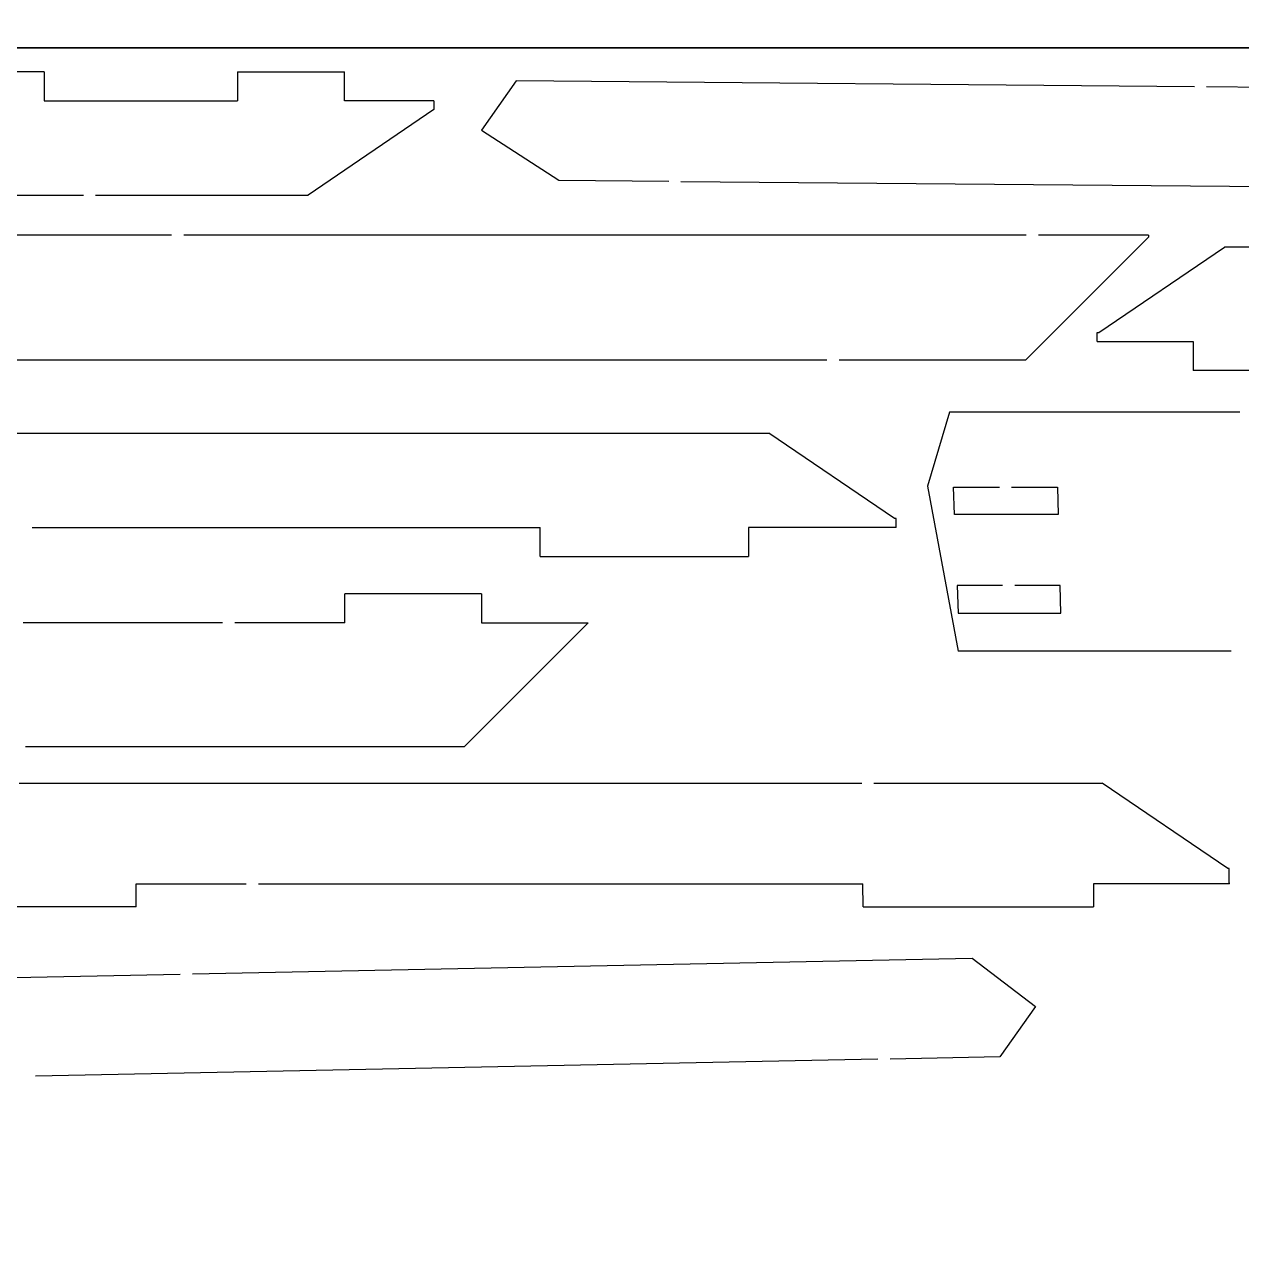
# Model space of a CAD drawing. Extents: x -513 to 387, y 75 to 375.
# Drawn here: x -282.4 to -182.7, y 177.4 to 277.2 of the extents above; entities that cross this region are included whole.
import ezdxf

# ---------------------------------------------------------------- set-up
doc = ezdxf.new("R2010")
doc.units = 0
doc.layers.get('0').update_dxf_attribs({"linetype": 'CONTINUOUS'})
doc.layers.add('CADRE', color=1, linetype='CONTINUOUS')

msp = doc.modelspace()

# ---------------------------------------------------------------- linework, layer by layer
for p, q in [((-280.799, 273.295), (-289.565, 273.295)), ((-280.799, 273.295), (-280.799, 270.914)), ((-264.965, 273.295), (-264.965, 270.914)), ((-264.965, 273.295), (-256.198, 273.295)), ((-256.198, 270.914), (-256.198, 273.295)), ((-242.149, 272.553), (-244.983, 268.501)), ((-186.589, 272.059), (-242.149, 272.553)), ((-176.589, 271.97), (-185.589, 272.05)), ((-280.799, 270.914), (-264.965, 270.914)), ((-248.887, 270.914), (-256.198, 270.914)), ((-248.894, 270.203), (-259.178, 263.175)), ((-244.983, 268.501), (-238.647, 264.402)), ((-238.647, 264.402), (-229.647, 264.322)), ((-228.647, 264.313), (-173.998, 263.827)), ((-286.585, 263.175), (-277.585, 263.175)), ((-276.585, 263.175), (-259.178, 263.175)), ((-270.36, 259.914), (-305.718, 259.914)), ((-200.36, 259.914), (-269.36, 259.914)), ((-200.395, 249.703), (-190.36, 259.739)), ((-190.36, 259.914), (-199.36, 259.914)), ((-190.36, 259.914), (-190.36, 259.739)), ((-194.407, 251.938), (-184.135, 258.938)), ((-159.896, 258.938), (-184.135, 258.938)), ((-194.55, 251.938), (-194.407, 251.938)), ((-194.561, 251.2), (-186.685, 251.2)), ((-186.685, 251.2), (-186.685, 248.818)), ((-285.683, 249.703), (-216.683, 249.703)), ((-215.683, 249.703), (-200.395, 249.703)), ((-176.973, 248.818), (-186.685, 248.818)), ((-206.642, 245.4), (-208.441, 239.343)), ((-182.87, 245.4), (-206.642, 245.4)), ((-300.492, 243.706), (-221.45, 243.706)), ((-211.151, 236.706), (-221.45, 243.706)), ((-208.441, 239.343), (-205.943, 225.838)), ((-206.236, 237.019), (-206.318, 239.28)), ((-206.318, 239.28), (-202.555, 239.28)), ((-201.555, 239.28), (-197.792, 239.28)), ((-197.792, 239.28), (-197.736, 237.019)), ((-211.021, 236.706), (-211.151, 236.706)), ((-197.736, 237.019), (-206.236, 237.019)), ((-281.776, 235.967), (-240.166, 235.967)), ((-240.166, 233.586), (-240.166, 235.967)), ((-211.008, 235.967), (-223.113, 235.967)), ((-223.113, 235.967), (-223.113, 233.586)), ((-240.166, 233.586), (-223.113, 233.586)), ((-244.98, 230.544), (-256.179, 230.544)), ((-256.179, 228.163), (-256.179, 230.544)), ((-244.98, 230.544), (-244.98, 228.163)), ((-202.309, 231.219), (-206.025, 231.219)), ((-206.025, 231.219), (-205.943, 228.958)), ((-197.592, 231.219), (-201.309, 231.219)), ((-197.536, 228.958), (-197.592, 231.219)), ((-205.943, 228.958), (-197.536, 228.958)), ((-266.179, 228.163), (-282.511, 228.163)), ((-256.179, 228.163), (-265.179, 228.163)), ((-246.356, 218.043), (-236.236, 228.163)), ((-244.98, 228.163), (-236.236, 228.163)), ((-183.569, 225.838), (-205.943, 225.838)), ((-282.334, 218.043), (-246.356, 218.043)), ((-282.836, 215.026), (-213.836, 215.026)), ((-212.836, 215.026), (-194.152, 215.026)), ((-183.844, 208.026), (-194.152, 215.026)), ((-183.754, 208.026), (-183.844, 208.026)), ((-273.261, 204.906), (-273.25, 206.778)), ((-273.25, 206.778), (-264.25, 206.778)), ((-263.25, 206.778), (-213.738, 206.778)), ((-213.727, 204.906), (-213.738, 206.778)), ((-183.726, 206.778), (-194.855, 206.778)), ((-194.855, 206.778), (-194.839, 204.906)), ((-273.261, 204.906), (-292.149, 204.906)), ((-213.727, 204.906), (-194.839, 204.906)), ((-268.651, 199.406), (-204.782, 200.692)), ((-204.782, 200.692), (-199.601, 196.747)), ((-338.637, 197.996), (-269.651, 199.386)), ((-199.601, 196.747), (-202.517, 192.616)), ((-202.517, 192.616), (-211.515, 192.435)), ((-212.515, 192.415), (-281.501, 191.025))]:
    msp.add_line(p, q)
for points in [[(-248.887, 270.914, 0), (-248.887, 270.911, 0), (-248.887, 270.909, 0), (-248.887, 270.907, 0), (-248.887, 270.905, 0), (-248.887, 270.903, 0), (-248.887, 270.9, 0), (-248.887, 270.898, 0), (-248.887, 270.896, 0), (-248.887, 270.894, 0), (-248.887, 270.891, 0), (-248.887, 270.889, 0), (-248.887, 270.887, 0), (-248.887, 270.885, 0), (-248.887, 270.883, 0), (-248.887, 270.88, 0), (-248.887, 270.878, 0), (-248.887, 270.876, 0), (-248.887, 270.874, 0), (-248.887, 270.871, 0), (-248.887, 270.869, 0), (-248.887, 270.867, 0), (-248.887, 270.865, 0), (-248.887, 270.862, 0), (-248.887, 270.86, 0), (-248.887, 270.858, 0), (-248.888, 270.856, 0), (-248.888, 270.854, 0), (-248.888, 270.851, 0), (-248.888, 270.849, 0), (-248.888, 270.847, 0), (-248.888, 270.845, 0), (-248.888, 270.842, 0), (-248.888, 270.84, 0), (-248.888, 270.838, 0), (-248.888, 270.836, 0), (-248.888, 270.833, 0), (-248.888, 270.831, 0), (-248.888, 270.829, 0), (-248.888, 270.827, 0), (-248.888, 270.825, 0), (-248.888, 270.822, 0), (-248.888, 270.82, 0), (-248.888, 270.818, 0), (-248.888, 270.816, 0), (-248.888, 270.813, 0), (-248.888, 270.811, 0), (-248.888, 270.809, 0), (-248.888, 270.807, 0), (-248.888, 270.805, 0), (-248.888, 270.802, 0), (-248.888, 270.8, 0), (-248.888, 270.798, 0), (-248.888, 270.796, 0), (-248.888, 270.793, 0), (-248.888, 270.791, 0), (-248.888, 270.789, 0), (-248.888, 270.787, 0), (-248.888, 270.784, 0), (-248.888, 270.782, 0), (-248.888, 270.78, 0), (-248.888, 270.778, 0), (-248.888, 270.776, 0), (-248.888, 270.773, 0), (-248.888, 270.771, 0), (-248.888, 270.769, 0), (-248.888, 270.767, 0), (-248.888, 270.764, 0), (-248.888, 270.762, 0), (-248.888, 270.76, 0), (-248.888, 270.758, 0), (-248.888, 270.755, 0), (-248.888, 270.753, 0), (-248.888, 270.751, 0), (-248.888, 270.749, 0), (-248.888, 270.747, 0), (-248.889, 270.744, 0), (-248.889, 270.742, 0), (-248.889, 270.74, 0), (-248.889, 270.738, 0), (-248.889, 270.735, 0), (-248.889, 270.733, 0), (-248.889, 270.731, 0), (-248.889, 270.729, 0), (-248.889, 270.727, 0), (-248.889, 270.724, 0), (-248.889, 270.722, 0), (-248.889, 270.72, 0), (-248.889, 270.718, 0), (-248.889, 270.715, 0), (-248.889, 270.713, 0), (-248.889, 270.711, 0), (-248.889, 270.709, 0), (-248.889, 270.706, 0), (-248.889, 270.704, 0), (-248.889, 270.702, 0), (-248.889, 270.7, 0), (-248.889, 270.698, 0), (-248.889, 270.695, 0), (-248.889, 270.693, 0), (-248.889, 270.691, 0), (-248.889, 270.689, 0), (-248.889, 270.686, 0), (-248.889, 270.684, 0), (-248.889, 270.682, 0), (-248.889, 270.68, 0), (-248.889, 270.678, 0), (-248.889, 270.675, 0), (-248.889, 270.673, 0), (-248.889, 270.671, 0), (-248.889, 270.669, 0), (-248.889, 270.666, 0), (-248.889, 270.664, 0), (-248.889, 270.662, 0), (-248.889, 270.66, 0), (-248.889, 270.657, 0), (-248.889, 270.655, 0), (-248.889, 270.653, 0), (-248.889, 270.651, 0), (-248.889, 270.649, 0), (-248.889, 270.646, 0), (-248.889, 270.644, 0), (-248.889, 270.642, 0), (-248.89, 270.64, 0), (-248.89, 270.637, 0), (-248.89, 270.635, 0), (-248.89, 270.633, 0), (-248.89, 270.631, 0), (-248.89, 270.628, 0), (-248.89, 270.626, 0), (-248.89, 270.624, 0), (-248.89, 270.622, 0), (-248.89, 270.62, 0), (-248.89, 270.617, 0), (-248.89, 270.615, 0), (-248.89, 270.613, 0), (-248.89, 270.611, 0), (-248.89, 270.608, 0), (-248.89, 270.606, 0), (-248.89, 270.604, 0), (-248.89, 270.602, 0), (-248.89, 270.6, 0), (-248.89, 270.597, 0), (-248.89, 270.595, 0), (-248.89, 270.593, 0), (-248.89, 270.591, 0), (-248.89, 270.588, 0), (-248.89, 270.586, 0), (-248.89, 270.584, 0), (-248.89, 270.582, 0), (-248.89, 270.579, 0), (-248.89, 270.577, 0), (-248.89, 270.575, 0), (-248.89, 270.573, 0), (-248.89, 270.571, 0), (-248.89, 270.568, 0), (-248.89, 270.566, 0), (-248.89, 270.564, 0), (-248.89, 270.562, 0), (-248.89, 270.559, 0), (-248.89, 270.557, 0), (-248.89, 270.555, 0), (-248.89, 270.553, 0), (-248.89, 270.551, 0), (-248.89, 270.548, 0), (-248.89, 270.546, 0), (-248.89, 270.544, 0), (-248.891, 270.542, 0), (-248.891, 270.539, 0), (-248.891, 270.537, 0), (-248.891, 270.535, 0), (-248.891, 270.533, 0), (-248.891, 270.53, 0), (-248.891, 270.528, 0), (-248.891, 270.526, 0), (-248.891, 270.524, 0), (-248.891, 270.522, 0), (-248.891, 270.519, 0), (-248.891, 270.517, 0), (-248.891, 270.515, 0), (-248.891, 270.513, 0), (-248.891, 270.51, 0), (-248.891, 270.508, 0), (-248.891, 270.506, 0), (-248.891, 270.504, 0), (-248.891, 270.501, 0), (-248.891, 270.499, 0), (-248.891, 270.497, 0), (-248.891, 270.495, 0), (-248.891, 270.493, 0), (-248.891, 270.49, 0), (-248.891, 270.488, 0), (-248.891, 270.486, 0), (-248.891, 270.484, 0), (-248.891, 270.481, 0), (-248.891, 270.479, 0), (-248.891, 270.477, 0), (-248.891, 270.475, 0), (-248.891, 270.473, 0), (-248.891, 270.47, 0), (-248.891, 270.468, 0), (-248.891, 270.466, 0), (-248.891, 270.464, 0), (-248.891, 270.461, 0), (-248.891, 270.459, 0), (-248.891, 270.457, 0), (-248.891, 270.455, 0), (-248.891, 270.452, 0), (-248.892, 270.45, 0), (-248.892, 270.448, 0), (-248.892, 270.446, 0), (-248.892, 270.444, 0), (-248.892, 270.441, 0), (-248.892, 270.439, 0), (-248.892, 270.437, 0), (-248.892, 270.435, 0), (-248.892, 270.432, 0), (-248.892, 270.43, 0), (-248.892, 270.428, 0), (-248.892, 270.426, 0), (-248.892, 270.424, 0), (-248.892, 270.421, 0), (-248.892, 270.419, 0), (-248.892, 270.417, 0), (-248.892, 270.415, 0), (-248.892, 270.412, 0), (-248.892, 270.41, 0), (-248.892, 270.408, 0), (-248.892, 270.406, 0), (-248.892, 270.403, 0), (-248.892, 270.401, 0), (-248.892, 270.399, 0), (-248.892, 270.397, 0), (-248.892, 270.395, 0), (-248.892, 270.392, 0), (-248.892, 270.39, 0), (-248.892, 270.388, 0), (-248.892, 270.386, 0), (-248.892, 270.383, 0), (-248.892, 270.381, 0), (-248.892, 270.379, 0), (-248.892, 270.377, 0), (-248.892, 270.375, 0), (-248.892, 270.372, 0), (-248.892, 270.37, 0), (-248.892, 270.368, 0), (-248.892, 270.366, 0), (-248.892, 270.363, 0), (-248.893, 270.361, 0), (-248.893, 270.359, 0), (-248.893, 270.357, 0), (-248.893, 270.354, 0), (-248.893, 270.352, 0), (-248.893, 270.35, 0), (-248.893, 270.348, 0), (-248.893, 270.346, 0), (-248.893, 270.343, 0), (-248.893, 270.341, 0), (-248.893, 270.339, 0), (-248.893, 270.337, 0), (-248.893, 270.334, 0), (-248.893, 270.332, 0), (-248.893, 270.33, 0), (-248.893, 270.328, 0), (-248.893, 270.326, 0), (-248.893, 270.323, 0), (-248.893, 270.321, 0), (-248.893, 270.319, 0), (-248.893, 270.317, 0), (-248.893, 270.314, 0), (-248.893, 270.312, 0), (-248.893, 270.31, 0), (-248.893, 270.308, 0), (-248.893, 270.305, 0), (-248.893, 270.303, 0), (-248.893, 270.301, 0), (-248.893, 270.299, 0), (-248.893, 270.297, 0), (-248.893, 270.294, 0), (-248.893, 270.292, 0), (-248.893, 270.29, 0), (-248.893, 270.288, 0), (-248.893, 270.285, 0), (-248.893, 270.283, 0), (-248.893, 270.281, 0), (-248.894, 270.279, 0), (-248.894, 270.276, 0), (-248.894, 270.274, 0), (-248.894, 270.272, 0), (-248.894, 270.27, 0), (-248.894, 270.268, 0), (-248.894, 270.265, 0), (-248.894, 270.263, 0), (-248.894, 270.261, 0), (-248.894, 270.259, 0), (-248.894, 270.256, 0), (-248.894, 270.254, 0), (-248.894, 270.252, 0), (-248.894, 270.25, 0), (-248.894, 270.248, 0), (-248.894, 270.245, 0), (-248.894, 270.243, 0), (-248.894, 270.241, 0), (-248.894, 270.239, 0), (-248.894, 270.236, 0), (-248.894, 270.234, 0), (-248.894, 270.232, 0), (-248.894, 270.23, 0), (-248.894, 270.227, 0), (-248.894, 270.225, 0), (-248.894, 270.223, 0), (-248.894, 270.221, 0), (-248.894, 270.219, 0), (-248.894, 270.216, 0), (-248.894, 270.214, 0), (-248.894, 270.212, 0), (-248.894, 270.21, 0), (-248.894, 270.207, 0), (-248.894, 270.205, 0), (-248.894, 270.203, 0)], [(-194.561, 251.2, 0), (-194.561, 251.202, 0), (-194.561, 251.204, 0), (-194.56, 251.207, 0), (-194.56, 251.209, 0), (-194.56, 251.211, 0), (-194.56, 251.213, 0), (-194.56, 251.216, 0), (-194.56, 251.218, 0), (-194.56, 251.22, 0), (-194.56, 251.223, 0), (-194.56, 251.225, 0), (-194.56, 251.227, 0), (-194.56, 251.23, 0), (-194.56, 251.232, 0), (-194.56, 251.234, 0), (-194.56, 251.237, 0), (-194.56, 251.239, 0), (-194.56, 251.241, 0), (-194.56, 251.244, 0), (-194.56, 251.246, 0), (-194.56, 251.248, 0), (-194.56, 251.251, 0), (-194.56, 251.253, 0), (-194.56, 251.255, 0), (-194.56, 251.257, 0), (-194.56, 251.26, 0), (-194.56, 251.262, 0), (-194.56, 251.264, 0), (-194.56, 251.267, 0), (-194.56, 251.269, 0), (-194.56, 251.271, 0), (-194.56, 251.274, 0), (-194.56, 251.276, 0), (-194.56, 251.278, 0), (-194.56, 251.281, 0), (-194.56, 251.283, 0), (-194.56, 251.285, 0), (-194.56, 251.288, 0), (-194.56, 251.29, 0), (-194.559, 251.292, 0), (-194.559, 251.295, 0), (-194.559, 251.297, 0), (-194.559, 251.299, 0), (-194.559, 251.301, 0), (-194.559, 251.304, 0), (-194.559, 251.306, 0), (-194.559, 251.308, 0), (-194.559, 251.311, 0), (-194.559, 251.313, 0), (-194.559, 251.315, 0), (-194.559, 251.318, 0), (-194.559, 251.32, 0), (-194.559, 251.322, 0), (-194.559, 251.325, 0), (-194.559, 251.327, 0), (-194.559, 251.329, 0), (-194.559, 251.332, 0), (-194.559, 251.334, 0), (-194.559, 251.336, 0), (-194.559, 251.339, 0), (-194.559, 251.341, 0), (-194.559, 251.343, 0), (-194.559, 251.345, 0), (-194.559, 251.348, 0), (-194.559, 251.35, 0), (-194.559, 251.352, 0), (-194.559, 251.355, 0), (-194.559, 251.357, 0), (-194.559, 251.359, 0), (-194.559, 251.362, 0), (-194.559, 251.364, 0), (-194.559, 251.366, 0), (-194.559, 251.369, 0), (-194.559, 251.371, 0), (-194.559, 251.373, 0), (-194.558, 251.376, 0), (-194.558, 251.378, 0), (-194.558, 251.38, 0), (-194.558, 251.383, 0), (-194.558, 251.385, 0), (-194.558, 251.387, 0), (-194.558, 251.39, 0), (-194.558, 251.392, 0), (-194.558, 251.394, 0), (-194.558, 251.396, 0), (-194.558, 251.399, 0), (-194.558, 251.401, 0), (-194.558, 251.403, 0), (-194.558, 251.406, 0), (-194.558, 251.408, 0), (-194.558, 251.41, 0), (-194.558, 251.413, 0), (-194.558, 251.415, 0), (-194.558, 251.417, 0), (-194.558, 251.42, 0), (-194.558, 251.422, 0), (-194.558, 251.424, 0), (-194.558, 251.427, 0), (-194.558, 251.429, 0), (-194.558, 251.431, 0), (-194.558, 251.434, 0), (-194.558, 251.436, 0), (-194.558, 251.438, 0), (-194.558, 251.44, 0), (-194.558, 251.443, 0), (-194.558, 251.445, 0), (-194.558, 251.447, 0), (-194.558, 251.45, 0), (-194.558, 251.452, 0), (-194.557, 251.454, 0), (-194.557, 251.457, 0), (-194.557, 251.459, 0), (-194.557, 251.461, 0), (-194.557, 251.464, 0), (-194.557, 251.466, 0), (-194.557, 251.468, 0), (-194.557, 251.471, 0), (-194.557, 251.473, 0), (-194.557, 251.475, 0), (-194.557, 251.478, 0), (-194.557, 251.48, 0), (-194.557, 251.482, 0), (-194.557, 251.484, 0), (-194.557, 251.487, 0), (-194.557, 251.489, 0), (-194.557, 251.491, 0), (-194.557, 251.494, 0), (-194.557, 251.496, 0), (-194.557, 251.498, 0), (-194.557, 251.501, 0), (-194.557, 251.503, 0), (-194.557, 251.505, 0), (-194.557, 251.508, 0), (-194.557, 251.51, 0), (-194.557, 251.512, 0), (-194.557, 251.515, 0), (-194.557, 251.517, 0), (-194.557, 251.519, 0), (-194.557, 251.522, 0), (-194.557, 251.524, 0), (-194.557, 251.526, 0), (-194.557, 251.528, 0), (-194.556, 251.531, 0), (-194.556, 251.533, 0), (-194.556, 251.535, 0), (-194.556, 251.538, 0), (-194.556, 251.54, 0), (-194.556, 251.542, 0), (-194.556, 251.545, 0), (-194.556, 251.547, 0), (-194.556, 251.549, 0), (-194.556, 251.552, 0), (-194.556, 251.554, 0), (-194.556, 251.556, 0), (-194.556, 251.559, 0), (-194.556, 251.561, 0), (-194.556, 251.563, 0), (-194.556, 251.566, 0), (-194.556, 251.568, 0), (-194.556, 251.57, 0), (-194.556, 251.572, 0), (-194.556, 251.575, 0), (-194.556, 251.577, 0), (-194.556, 251.579, 0), (-194.556, 251.582, 0), (-194.556, 251.584, 0), (-194.556, 251.586, 0), (-194.556, 251.589, 0), (-194.556, 251.591, 0), (-194.556, 251.593, 0), (-194.556, 251.596, 0), (-194.556, 251.598, 0), (-194.556, 251.6, 0), (-194.555, 251.603, 0), (-194.555, 251.605, 0), (-194.555, 251.607, 0), (-194.555, 251.61, 0), (-194.555, 251.612, 0), (-194.555, 251.614, 0), (-194.555, 251.616, 0), (-194.555, 251.619, 0), (-194.555, 251.621, 0), (-194.555, 251.623, 0), (-194.555, 251.626, 0), (-194.555, 251.628, 0), (-194.555, 251.63, 0), (-194.555, 251.633, 0), (-194.555, 251.635, 0), (-194.555, 251.637, 0), (-194.555, 251.64, 0), (-194.555, 251.642, 0), (-194.555, 251.644, 0), (-194.555, 251.647, 0), (-194.555, 251.649, 0), (-194.555, 251.651, 0), (-194.555, 251.654, 0), (-194.555, 251.656, 0), (-194.555, 251.658, 0), (-194.555, 251.66, 0), (-194.555, 251.663, 0), (-194.555, 251.665, 0), (-194.555, 251.667, 0), (-194.555, 251.67, 0), (-194.555, 251.672, 0), (-194.554, 251.674, 0), (-194.554, 251.677, 0), (-194.554, 251.679, 0), (-194.554, 251.681, 0), (-194.554, 251.684, 0), (-194.554, 251.686, 0), (-194.554, 251.688, 0), (-194.554, 251.691, 0), (-194.554, 251.693, 0), (-194.554, 251.695, 0), (-194.554, 251.698, 0), (-194.554, 251.7, 0), (-194.554, 251.702, 0), (-194.554, 251.704, 0), (-194.554, 251.707, 0), (-194.554, 251.709, 0), (-194.554, 251.711, 0), (-194.554, 251.714, 0), (-194.554, 251.716, 0), (-194.554, 251.718, 0), (-194.554, 251.721, 0), (-194.554, 251.723, 0), (-194.554, 251.725, 0), (-194.554, 251.728, 0), (-194.554, 251.73, 0), (-194.554, 251.732, 0), (-194.554, 251.735, 0), (-194.554, 251.737, 0), (-194.554, 251.739, 0), (-194.553, 251.742, 0), (-194.553, 251.744, 0), (-194.553, 251.746, 0), (-194.553, 251.748, 0), (-194.553, 251.751, 0), (-194.553, 251.753, 0), (-194.553, 251.755, 0), (-194.553, 251.758, 0), (-194.553, 251.76, 0), (-194.553, 251.762, 0), (-194.553, 251.765, 0), (-194.553, 251.767, 0), (-194.553, 251.769, 0), (-194.553, 251.772, 0), (-194.553, 251.774, 0), (-194.553, 251.776, 0), (-194.553, 251.779, 0), (-194.553, 251.781, 0), (-194.553, 251.783, 0), (-194.553, 251.786, 0), (-194.553, 251.788, 0), (-194.553, 251.79, 0), (-194.553, 251.792, 0), (-194.553, 251.795, 0), (-194.553, 251.797, 0), (-194.553, 251.799, 0), (-194.553, 251.802, 0), (-194.553, 251.804, 0), (-194.553, 251.806, 0), (-194.552, 251.809, 0), (-194.552, 251.811, 0), (-194.552, 251.813, 0), (-194.552, 251.816, 0), (-194.552, 251.818, 0), (-194.552, 251.82, 0), (-194.552, 251.823, 0), (-194.552, 251.825, 0), (-194.552, 251.827, 0), (-194.552, 251.83, 0), (-194.552, 251.832, 0), (-194.552, 251.834, 0), (-194.552, 251.836, 0), (-194.552, 251.839, 0), (-194.552, 251.841, 0), (-194.552, 251.843, 0), (-194.552, 251.846, 0), (-194.552, 251.848, 0), (-194.552, 251.85, 0), (-194.552, 251.853, 0), (-194.552, 251.855, 0), (-194.552, 251.857, 0), (-194.552, 251.86, 0), (-194.552, 251.862, 0), (-194.552, 251.864, 0), (-194.552, 251.867, 0), (-194.552, 251.869, 0), (-194.552, 251.871, 0), (-194.551, 251.874, 0), (-194.551, 251.876, 0), (-194.551, 251.878, 0), (-194.551, 251.88, 0), (-194.551, 251.883, 0), (-194.551, 251.885, 0), (-194.551, 251.887, 0), (-194.551, 251.89, 0), (-194.551, 251.892, 0), (-194.551, 251.894, 0), (-194.551, 251.897, 0), (-194.551, 251.899, 0), (-194.551, 251.901, 0), (-194.551, 251.904, 0), (-194.551, 251.906, 0), (-194.551, 251.908, 0), (-194.551, 251.911, 0), (-194.551, 251.913, 0), (-194.551, 251.915, 0), (-194.551, 251.917, 0), (-194.551, 251.92, 0), (-194.551, 251.922, 0), (-194.551, 251.924, 0), (-194.551, 251.927, 0), (-194.551, 251.929, 0), (-194.551, 251.931, 0), (-194.551, 251.934, 0), (-194.55, 251.936, 0), (-194.55, 251.938, 0)], [(-211.008, 235.967, 0), (-211.008, 235.969, 0), (-211.008, 235.972, 0), (-211.008, 235.974, 0), (-211.008, 235.976, 0), (-211.008, 235.979, 0), (-211.009, 235.981, 0), (-211.009, 235.983, 0), (-211.009, 235.986, 0), (-211.009, 235.988, 0), (-211.009, 235.99, 0), (-211.009, 235.993, 0), (-211.009, 235.995, 0), (-211.009, 235.997, 0), (-211.009, 236, 0), (-211.009, 236.002, 0), (-211.009, 236.004, 0), (-211.009, 236.007, 0), (-211.009, 236.009, 0), (-211.009, 236.011, 0), (-211.009, 236.013, 0), (-211.009, 236.016, 0), (-211.009, 236.018, 0), (-211.009, 236.02, 0), (-211.009, 236.023, 0), (-211.009, 236.025, 0), (-211.009, 236.027, 0), (-211.009, 236.03, 0), (-211.009, 236.032, 0), (-211.009, 236.034, 0), (-211.009, 236.037, 0), (-211.009, 236.039, 0), (-211.009, 236.041, 0), (-211.009, 236.044, 0), (-211.009, 236.046, 0), (-211.009, 236.048, 0), (-211.01, 236.051, 0), (-211.01, 236.053, 0), (-211.01, 236.055, 0), (-211.01, 236.058, 0), (-211.01, 236.06, 0), (-211.01, 236.062, 0), (-211.01, 236.064, 0), (-211.01, 236.067, 0), (-211.01, 236.069, 0), (-211.01, 236.071, 0), (-211.01, 236.074, 0), (-211.01, 236.076, 0), (-211.01, 236.078, 0), (-211.01, 236.081, 0), (-211.01, 236.083, 0), (-211.01, 236.085, 0), (-211.01, 236.088, 0), (-211.01, 236.09, 0), (-211.01, 236.092, 0), (-211.01, 236.095, 0), (-211.01, 236.097, 0), (-211.01, 236.099, 0), (-211.01, 236.102, 0), (-211.01, 236.104, 0), (-211.01, 236.106, 0), (-211.01, 236.108, 0), (-211.01, 236.111, 0), (-211.01, 236.113, 0), (-211.01, 236.115, 0), (-211.011, 236.118, 0), (-211.011, 236.12, 0), (-211.011, 236.122, 0), (-211.011, 236.125, 0), (-211.011, 236.127, 0), (-211.011, 236.129, 0), (-211.011, 236.132, 0), (-211.011, 236.134, 0), (-211.011, 236.136, 0), (-211.011, 236.139, 0), (-211.011, 236.141, 0), (-211.011, 236.143, 0), (-211.011, 236.146, 0), (-211.011, 236.148, 0), (-211.011, 236.15, 0), (-211.011, 236.153, 0), (-211.011, 236.155, 0), (-211.011, 236.157, 0), (-211.011, 236.159, 0), (-211.011, 236.162, 0), (-211.011, 236.164, 0), (-211.011, 236.166, 0), (-211.011, 236.169, 0), (-211.011, 236.171, 0), (-211.011, 236.173, 0), (-211.011, 236.176, 0), (-211.011, 236.178, 0), (-211.011, 236.18, 0), (-211.012, 236.183, 0), (-211.012, 236.185, 0), (-211.012, 236.187, 0), (-211.012, 236.19, 0), (-211.012, 236.192, 0), (-211.012, 236.194, 0), (-211.012, 236.197, 0), (-211.012, 236.199, 0), (-211.012, 236.201, 0), (-211.012, 236.203, 0), (-211.012, 236.206, 0), (-211.012, 236.208, 0), (-211.012, 236.21, 0), (-211.012, 236.213, 0), (-211.012, 236.215, 0), (-211.012, 236.217, 0), (-211.012, 236.22, 0), (-211.012, 236.222, 0), (-211.012, 236.224, 0), (-211.012, 236.227, 0), (-211.012, 236.229, 0), (-211.012, 236.231, 0), (-211.012, 236.234, 0), (-211.012, 236.236, 0), (-211.012, 236.238, 0), (-211.012, 236.241, 0), (-211.012, 236.243, 0), (-211.012, 236.245, 0), (-211.013, 236.247, 0), (-211.013, 236.25, 0), (-211.013, 236.252, 0), (-211.013, 236.254, 0), (-211.013, 236.257, 0), (-211.013, 236.259, 0), (-211.013, 236.261, 0), (-211.013, 236.264, 0), (-211.013, 236.266, 0), (-211.013, 236.268, 0), (-211.013, 236.271, 0), (-211.013, 236.273, 0), (-211.013, 236.275, 0), (-211.013, 236.278, 0), (-211.013, 236.28, 0), (-211.013, 236.282, 0), (-211.013, 236.285, 0), (-211.013, 236.287, 0), (-211.013, 236.289, 0), (-211.013, 236.291, 0), (-211.013, 236.294, 0), (-211.013, 236.296, 0), (-211.013, 236.298, 0), (-211.013, 236.301, 0), (-211.013, 236.303, 0), (-211.013, 236.305, 0), (-211.013, 236.308, 0), (-211.014, 236.31, 0), (-211.014, 236.312, 0), (-211.014, 236.315, 0), (-211.014, 236.317, 0), (-211.014, 236.319, 0), (-211.014, 236.322, 0), (-211.014, 236.324, 0), (-211.014, 236.326, 0), (-211.014, 236.329, 0), (-211.014, 236.331, 0), (-211.014, 236.333, 0), (-211.014, 236.335, 0), (-211.014, 236.338, 0), (-211.014, 236.34, 0), (-211.014, 236.342, 0), (-211.014, 236.345, 0), (-211.014, 236.347, 0), (-211.014, 236.349, 0), (-211.014, 236.352, 0), (-211.014, 236.354, 0), (-211.014, 236.356, 0), (-211.014, 236.359, 0), (-211.014, 236.361, 0), (-211.014, 236.363, 0), (-211.014, 236.366, 0), (-211.014, 236.368, 0), (-211.015, 236.37, 0), (-211.015, 236.373, 0), (-211.015, 236.375, 0), (-211.015, 236.377, 0), (-211.015, 236.379, 0), (-211.015, 236.382, 0), (-211.015, 236.384, 0), (-211.015, 236.386, 0), (-211.015, 236.389, 0), (-211.015, 236.391, 0), (-211.015, 236.393, 0), (-211.015, 236.396, 0), (-211.015, 236.398, 0), (-211.015, 236.4, 0), (-211.015, 236.403, 0), (-211.015, 236.405, 0), (-211.015, 236.407, 0), (-211.015, 236.41, 0), (-211.015, 236.412, 0), (-211.015, 236.414, 0), (-211.015, 236.417, 0), (-211.015, 236.419, 0), (-211.015, 236.421, 0), (-211.015, 236.423, 0), (-211.015, 236.426, 0), (-211.016, 236.428, 0), (-211.016, 236.43, 0), (-211.016, 236.433, 0), (-211.016, 236.435, 0), (-211.016, 236.437, 0), (-211.016, 236.44, 0), (-211.016, 236.442, 0), (-211.016, 236.444, 0), (-211.016, 236.447, 0), (-211.016, 236.449, 0), (-211.016, 236.451, 0), (-211.016, 236.454, 0), (-211.016, 236.456, 0), (-211.016, 236.458, 0), (-211.016, 236.461, 0), (-211.016, 236.463, 0), (-211.016, 236.465, 0), (-211.016, 236.467, 0), (-211.016, 236.47, 0), (-211.016, 236.472, 0), (-211.016, 236.474, 0), (-211.016, 236.477, 0), (-211.016, 236.479, 0), (-211.016, 236.481, 0), (-211.016, 236.484, 0), (-211.017, 236.486, 0), (-211.017, 236.488, 0), (-211.017, 236.491, 0), (-211.017, 236.493, 0), (-211.017, 236.495, 0), (-211.017, 236.498, 0), (-211.017, 236.5, 0), (-211.017, 236.502, 0), (-211.017, 236.505, 0), (-211.017, 236.507, 0), (-211.017, 236.509, 0), (-211.017, 236.511, 0), (-211.017, 236.514, 0), (-211.017, 236.516, 0), (-211.017, 236.518, 0), (-211.017, 236.521, 0), (-211.017, 236.523, 0), (-211.017, 236.525, 0), (-211.017, 236.528, 0), (-211.017, 236.53, 0), (-211.017, 236.532, 0), (-211.017, 236.535, 0), (-211.017, 236.537, 0), (-211.017, 236.539, 0), (-211.017, 236.542, 0), (-211.018, 236.544, 0), (-211.018, 236.546, 0), (-211.018, 236.549, 0), (-211.018, 236.551, 0), (-211.018, 236.553, 0), (-211.018, 236.555, 0), (-211.018, 236.558, 0), (-211.018, 236.56, 0), (-211.018, 236.562, 0), (-211.018, 236.565, 0), (-211.018, 236.567, 0), (-211.018, 236.569, 0), (-211.018, 236.572, 0), (-211.018, 236.574, 0), (-211.018, 236.576, 0), (-211.018, 236.579, 0), (-211.018, 236.581, 0), (-211.018, 236.583, 0), (-211.018, 236.586, 0), (-211.018, 236.588, 0), (-211.018, 236.59, 0), (-211.018, 236.593, 0), (-211.018, 236.595, 0), (-211.019, 236.597, 0), (-211.019, 236.599, 0), (-211.019, 236.602, 0), (-211.019, 236.604, 0), (-211.019, 236.606, 0), (-211.019, 236.609, 0), (-211.019, 236.611, 0), (-211.019, 236.613, 0), (-211.019, 236.616, 0), (-211.019, 236.618, 0), (-211.019, 236.62, 0), (-211.019, 236.623, 0), (-211.019, 236.625, 0), (-211.019, 236.627, 0), (-211.019, 236.63, 0), (-211.019, 236.632, 0), (-211.019, 236.634, 0), (-211.019, 236.636, 0), (-211.019, 236.639, 0), (-211.019, 236.641, 0), (-211.019, 236.643, 0), (-211.019, 236.646, 0), (-211.019, 236.648, 0), (-211.019, 236.65, 0), (-211.02, 236.653, 0), (-211.02, 236.655, 0), (-211.02, 236.657, 0), (-211.02, 236.66, 0), (-211.02, 236.662, 0), (-211.02, 236.664, 0), (-211.02, 236.667, 0), (-211.02, 236.669, 0), (-211.02, 236.671, 0), (-211.02, 236.674, 0), (-211.02, 236.676, 0), (-211.02, 236.678, 0), (-211.02, 236.68, 0), (-211.02, 236.683, 0), (-211.02, 236.685, 0), (-211.02, 236.687, 0), (-211.02, 236.69, 0), (-211.02, 236.692, 0), (-211.02, 236.694, 0), (-211.02, 236.697, 0), (-211.02, 236.699, 0), (-211.02, 236.701, 0), (-211.02, 236.704, 0), (-211.021, 236.706, 0)], [(-183.726, 206.778, 0), (-183.726, 206.782, 0), (-183.726, 206.786, 0), (-183.726, 206.79, 0), (-183.726, 206.794, 0), (-183.726, 206.798, 0), (-183.726, 206.802, 0), (-183.727, 206.806, 0), (-183.727, 206.81, 0), (-183.727, 206.813, 0), (-183.727, 206.817, 0), (-183.727, 206.821, 0), (-183.727, 206.825, 0), (-183.727, 206.829, 0), (-183.727, 206.833, 0), (-183.727, 206.837, 0), (-183.727, 206.841, 0), (-183.727, 206.845, 0), (-183.727, 206.849, 0), (-183.727, 206.853, 0), (-183.728, 206.856, 0), (-183.728, 206.86, 0), (-183.728, 206.864, 0), (-183.728, 206.868, 0), (-183.728, 206.872, 0), (-183.728, 206.876, 0), (-183.728, 206.88, 0), (-183.728, 206.884, 0), (-183.728, 206.888, 0), (-183.728, 206.892, 0), (-183.728, 206.896, 0), (-183.728, 206.9, 0), (-183.728, 206.903, 0), (-183.728, 206.907, 0), (-183.729, 206.911, 0), (-183.729, 206.915, 0), (-183.729, 206.919, 0), (-183.729, 206.923, 0), (-183.729, 206.927, 0), (-183.729, 206.931, 0), (-183.729, 206.935, 0), (-183.729, 206.939, 0), (-183.729, 206.943, 0), (-183.729, 206.946, 0), (-183.729, 206.95, 0), (-183.729, 206.954, 0), (-183.73, 206.958, 0), (-183.73, 206.962, 0), (-183.73, 206.966, 0), (-183.73, 206.97, 0), (-183.73, 206.974, 0), (-183.73, 206.978, 0), (-183.73, 206.982, 0), (-183.73, 206.986, 0), (-183.73, 206.99, 0), (-183.73, 206.993, 0), (-183.73, 206.997, 0), (-183.73, 207.001, 0), (-183.73, 207.005, 0), (-183.731, 207.009, 0), (-183.731, 207.013, 0), (-183.731, 207.017, 0), (-183.731, 207.021, 0), (-183.731, 207.025, 0), (-183.731, 207.029, 0), (-183.731, 207.033, 0), (-183.731, 207.036, 0), (-183.731, 207.04, 0), (-183.731, 207.044, 0), (-183.731, 207.048, 0), (-183.731, 207.052, 0), (-183.731, 207.056, 0), (-183.732, 207.06, 0), (-183.732, 207.064, 0), (-183.732, 207.068, 0), (-183.732, 207.072, 0), (-183.732, 207.076, 0), (-183.732, 207.08, 0), (-183.732, 207.083, 0), (-183.732, 207.087, 0), (-183.732, 207.091, 0), (-183.732, 207.095, 0), (-183.732, 207.099, 0), (-183.732, 207.103, 0), (-183.733, 207.107, 0), (-183.733, 207.111, 0), (-183.733, 207.115, 0), (-183.733, 207.119, 0), (-183.733, 207.123, 0), (-183.733, 207.126, 0), (-183.733, 207.13, 0), (-183.733, 207.134, 0), (-183.733, 207.138, 0), (-183.733, 207.142, 0), (-183.733, 207.146, 0), (-183.733, 207.15, 0), (-183.734, 207.154, 0), (-183.734, 207.158, 0), (-183.734, 207.162, 0), (-183.734, 207.166, 0), (-183.734, 207.169, 0), (-183.734, 207.173, 0), (-183.734, 207.177, 0), (-183.734, 207.181, 0), (-183.734, 207.185, 0), (-183.734, 207.189, 0), (-183.734, 207.193, 0), (-183.734, 207.197, 0), (-183.735, 207.201, 0), (-183.735, 207.205, 0), (-183.735, 207.209, 0), (-183.735, 207.213, 0), (-183.735, 207.216, 0), (-183.735, 207.22, 0), (-183.735, 207.224, 0), (-183.735, 207.228, 0), (-183.735, 207.232, 0), (-183.735, 207.236, 0), (-183.735, 207.24, 0), (-183.735, 207.244, 0), (-183.736, 207.248, 0), (-183.736, 207.252, 0), (-183.736, 207.256, 0), (-183.736, 207.259, 0), (-183.736, 207.263, 0), (-183.736, 207.267, 0), (-183.736, 207.271, 0), (-183.736, 207.275, 0), (-183.736, 207.279, 0), (-183.736, 207.283, 0), (-183.736, 207.287, 0), (-183.736, 207.291, 0), (-183.737, 207.295, 0), (-183.737, 207.299, 0), (-183.737, 207.302, 0), (-183.737, 207.306, 0), (-183.737, 207.31, 0), (-183.737, 207.314, 0), (-183.737, 207.318, 0), (-183.737, 207.322, 0), (-183.737, 207.326, 0), (-183.737, 207.33, 0), (-183.737, 207.334, 0), (-183.738, 207.338, 0), (-183.738, 207.342, 0), (-183.738, 207.345, 0), (-183.738, 207.349, 0), (-183.738, 207.353, 0), (-183.738, 207.357, 0), (-183.738, 207.361, 0), (-183.738, 207.365, 0), (-183.738, 207.369, 0), (-183.738, 207.373, 0), (-183.738, 207.377, 0), (-183.738, 207.381, 0), (-183.739, 207.385, 0), (-183.739, 207.388, 0), (-183.739, 207.392, 0), (-183.739, 207.396, 0), (-183.739, 207.4, 0), (-183.739, 207.404, 0), (-183.739, 207.408, 0), (-183.739, 207.412, 0), (-183.739, 207.416, 0), (-183.739, 207.42, 0), (-183.739, 207.424, 0), (-183.74, 207.428, 0), (-183.74, 207.432, 0), (-183.74, 207.435, 0), (-183.74, 207.439, 0), (-183.74, 207.443, 0), (-183.74, 207.447, 0), (-183.74, 207.451, 0), (-183.74, 207.455, 0), (-183.74, 207.459, 0), (-183.74, 207.463, 0), (-183.74, 207.467, 0), (-183.741, 207.471, 0), (-183.741, 207.475, 0), (-183.741, 207.478, 0), (-183.741, 207.482, 0), (-183.741, 207.486, 0), (-183.741, 207.49, 0), (-183.741, 207.494, 0), (-183.741, 207.498, 0), (-183.741, 207.502, 0), (-183.741, 207.506, 0), (-183.741, 207.51, 0), (-183.742, 207.514, 0), (-183.742, 207.518, 0), (-183.742, 207.521, 0), (-183.742, 207.525, 0), (-183.742, 207.529, 0), (-183.742, 207.533, 0), (-183.742, 207.537, 0), (-183.742, 207.541, 0), (-183.742, 207.545, 0), (-183.742, 207.549, 0), (-183.742, 207.553, 0), (-183.743, 207.557, 0), (-183.743, 207.561, 0), (-183.743, 207.564, 0), (-183.743, 207.568, 0), (-183.743, 207.572, 0), (-183.743, 207.576, 0), (-183.743, 207.58, 0), (-183.743, 207.584, 0), (-183.743, 207.588, 0), (-183.743, 207.592, 0), (-183.743, 207.596, 0), (-183.744, 207.6, 0), (-183.744, 207.604, 0), (-183.744, 207.607, 0), (-183.744, 207.611, 0), (-183.744, 207.615, 0), (-183.744, 207.619, 0), (-183.744, 207.623, 0), (-183.744, 207.627, 0), (-183.744, 207.631, 0), (-183.744, 207.635, 0), (-183.745, 207.639, 0), (-183.745, 207.643, 0), (-183.745, 207.647, 0), (-183.745, 207.65, 0), (-183.745, 207.654, 0), (-183.745, 207.658, 0), (-183.745, 207.662, 0), (-183.745, 207.666, 0), (-183.745, 207.67, 0), (-183.745, 207.674, 0), (-183.745, 207.678, 0), (-183.746, 207.682, 0), (-183.746, 207.686, 0), (-183.746, 207.69, 0), (-183.746, 207.693, 0), (-183.746, 207.697, 0), (-183.746, 207.701, 0), (-183.746, 207.705, 0), (-183.746, 207.709, 0), (-183.746, 207.713, 0), (-183.746, 207.717, 0), (-183.747, 207.721, 0), (-183.747, 207.725, 0), (-183.747, 207.729, 0), (-183.747, 207.733, 0), (-183.747, 207.736, 0), (-183.747, 207.74, 0), (-183.747, 207.744, 0), (-183.747, 207.748, 0), (-183.747, 207.752, 0), (-183.747, 207.756, 0), (-183.747, 207.76, 0), (-183.748, 207.764, 0), (-183.748, 207.768, 0), (-183.748, 207.772, 0), (-183.748, 207.776, 0), (-183.748, 207.779, 0), (-183.748, 207.783, 0), (-183.748, 207.787, 0), (-183.748, 207.791, 0), (-183.748, 207.795, 0), (-183.748, 207.799, 0), (-183.749, 207.803, 0), (-183.749, 207.807, 0), (-183.749, 207.811, 0), (-183.749, 207.815, 0), (-183.749, 207.819, 0), (-183.749, 207.822, 0), (-183.749, 207.826, 0), (-183.749, 207.83, 0), (-183.749, 207.834, 0), (-183.749, 207.838, 0), (-183.75, 207.842, 0), (-183.75, 207.846, 0), (-183.75, 207.85, 0), (-183.75, 207.854, 0), (-183.75, 207.858, 0), (-183.75, 207.861, 0), (-183.75, 207.865, 0), (-183.75, 207.869, 0), (-183.75, 207.873, 0), (-183.75, 207.877, 0), (-183.751, 207.881, 0), (-183.751, 207.885, 0), (-183.751, 207.889, 0), (-183.751, 207.893, 0), (-183.751, 207.897, 0), (-183.751, 207.901, 0), (-183.751, 207.904, 0), (-183.751, 207.908, 0), (-183.751, 207.912, 0), (-183.751, 207.916, 0), (-183.752, 207.92, 0), (-183.752, 207.924, 0), (-183.752, 207.928, 0), (-183.752, 207.932, 0), (-183.752, 207.936, 0), (-183.752, 207.94, 0), (-183.752, 207.944, 0), (-183.752, 207.947, 0), (-183.752, 207.951, 0), (-183.752, 207.955, 0), (-183.753, 207.959, 0), (-183.753, 207.963, 0), (-183.753, 207.967, 0), (-183.753, 207.971, 0), (-183.753, 207.975, 0), (-183.753, 207.979, 0), (-183.753, 207.983, 0), (-183.753, 207.987, 0), (-183.753, 207.99, 0), (-183.753, 207.994, 0), (-183.754, 207.998, 0), (-183.754, 208.002, 0), (-183.754, 208.006, 0), (-183.754, 208.01, 0), (-183.754, 208.014, 0), (-183.754, 208.018, 0), (-183.754, 208.022, 0), (-183.754, 208.026, 0)]]:
    msp.add_polyline3d(points)
at = {"layer": 'CADRE', "linetype": 'CONTINUOUS'}
for points in [[(-512.815, 275.265), (387.185, 275.265), (387.185, 375.265), (-512.815, 375.265)], [(-512.815, 175.265), (387.185, 175.265), (387.185, 275.265), (-512.815, 275.265)]]:
    msp.add_lwpolyline(points, close=True, dxfattribs=at)

doc.saveas('drawing.dxf')
